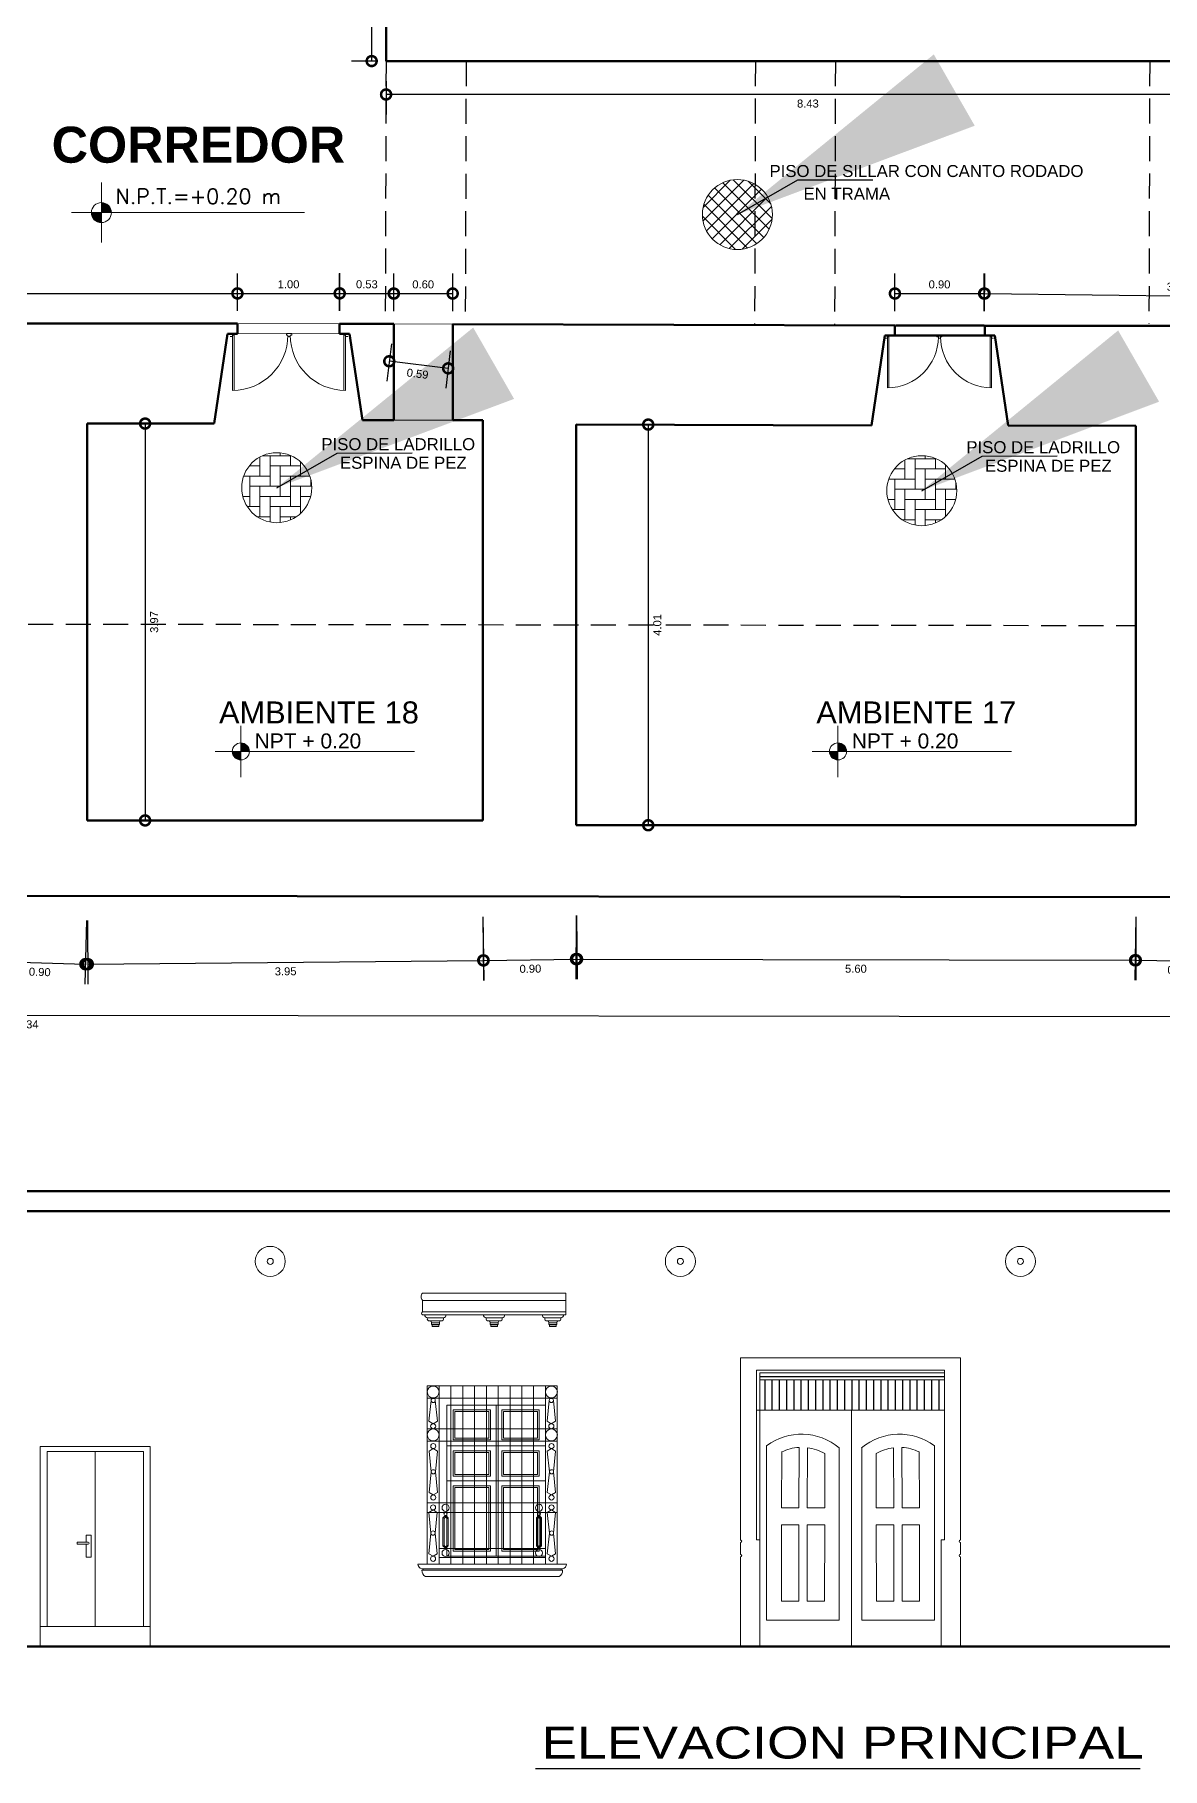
# Model space of a CAD drawing. Header units: millimetres. Extents: x 2048 to 2102.7, y 1127 to 1156.6.
# Drawn here: x 2066.95 to 2078.23, y 1126.97 to 1144.3 of the extents above; entities that cross this region are included whole.
import ezdxf
from ezdxf.enums import TextEntityAlignment as Align

# ---------------------------------------------------------------- set-up
doc = ezdxf.new("R2010")
doc.units = ezdxf.units.MM
doc.linetypes.add('RAYITAS', pattern=[0.375, 0.25, -0.125])
for name, color, linetype, lineweight in [('0.1', 141, 'Continuous', 9), ('2', 4, 'Continuous', 20), ('4', 6, 'Continuous', 9), ('COLUMNA', 6, 'Continuous', 40), ('l) Texto chico', 30, 'Continuous', 20), ('LAYER4', 4, 'Continuous', 20), ('LAYER6', 6, 'Continuous', 25), ('moviliario', 105, 'Continuous', 9), ('Pluma 1', 6, 'Continuous', 9), ('Pluma 8', 7, 'Continuous', 50), ('Pluma N ° 10', 5, 'Continuous', 100), ('Pluma N° 6', 7, 'Continuous', 60), ('PUERTAS', 22, 'Continuous', 13), ('TEXTO', 250, 'Continuous', 9), ('TEXTOS', 7, 'Continuous', 18)]:
    doc.layers.add(name, color=color, linetype=linetype, lineweight=lineweight)
doc.layers.add('Cotas', color=1, linetype='Continuous')
doc.layers.add('Rotulos', color=255, linetype='Continuous')
doc.styles.add('ARIAL', font='arial.ttf', dxfattribs={"width": 1.3})
doc.styles.add('BOLD', font='swissb.ttf')
doc.styles.add('Plantilla 60', font='romans.shx', dxfattribs={"oblique": 10, "height": 0.075})
doc.styles.add('ROTULO', font='arial.ttf')
doc.styles.get("Standard").update_dxf_attribs({"font": 'arial.ttf'})
doc.dimstyles.new('COTAS', dxfattribs={"dimtxt": 0.08, "dimasz": 0.2, "dimexe": 0.2, "dimexo": 0.2, "dimgap": 0.05, "dimtad": 2, "dimzin": 1, "dimdsep": 46, "dimtxsty": 'Standard', "dimblk": 'DOTSMALL', "dimcen": 2.5, "dimclrd": 244, "dimclre": 244, "dimclrt": 2, "dimazin": 0, "dimtfac": 1, "dimtmove": 2, "dimatfit": 3, "dimldrblk": 'OPEN90', "dimfxl": 1, "dimarcsym": 0})
doc.dimstyles.new('ISO-25', dxfattribs={"dimtxt": 2.5, "dimasz": 2.5, "dimexe": 1.25, "dimexo": 0.625, "dimtad": 1, "dimtxsty": 'Standard', "dimcen": 2.5, "dimadec": 0, "dimazin": 0, "dimtfac": 1, "dimtmove": 0, "dimatfit": 3, "dimfxl": 1, "dimarcsym": 0})

# ---------------------------------------------------------------- blocks, each defined once
blk = doc.blocks.new('puer-100')
for p, q in [((0.04, 0.025), (0.04, 0.92)), ((0.065, 0), (0.065, 0.92))]:
    blk.add_line(p, q)
for points in [[(0, 0.025), (0.04, 0.025), (0.04, 0), (0.065, 0), (0.065, -0.025), (0, -0.025)], [(1, 0.025), (0.96, 0.025), (0.96, 0), (0.935, 0), (0.935, -0.025), (1, -0.025)]]:
    blk.add_lwpolyline(points)
blk.add_arc((0.04, 0), 0.92, 0, 90)
blk = doc.blocks.new('NPT')
at = {"linetype": 'Continuous', "ltscale": 0.1}
h = blk.add_hatch(color=256, dxfattribs=at)
h.paths.add_polyline_path([(0, 0), (0, 0.05, 0.414214), (-0.05, 0)])
h.paths.add_polyline_path([(0, 0), (0, -0.05, 0.414214), (0.05, 0)])
for p, q in [((0, -0.05), (0, 0.15)), ((-1.0147, 0), (0.05, 0)), ((0.05, 0), (0.15, 0)), ((0, -0.15), (0, -0.05))]:
    blk.add_line(p, q, dxfattribs=at)
blk.add_circle((0, 0), 0.05, dxfattribs=at)
blk = doc.blocks.new('_DotSmall')
at = {"color": 0, "const_width": 0.5}
blk.add_lwpolyline([(-0.0625, 0, 1), (0.0625, 0, 1)], format="xyb", close=True, dxfattribs=at)
blk = doc.blocks.new('*D11')
at = {"layer": 'Cotas', "color": 244, "lineweight": -2, "transparency": 16777216}
for p, q in [((2066.568, 1135.471), (2066.549, 1134.835)), ((2067.473, 1135.445), (2067.455, 1134.809)), ((2066.555, 1135.035), (2067.461, 1135.009))]:
    blk.add_line(p, q, dxfattribs=at)
at = {"layer": 'Defpoints', "color": 0, "transparency": 16777216}
for p in [(2066.573, 1135.671), (2067.479, 1135.645), (2067.461, 1135.009)]:
    blk.add_point(p, dxfattribs=at)
at = {"layer": 'Cotas', "color": 244, "lineweight": -2, "transparency": 16777216, "xscale": 0.2, "yscale": 0.2, "zscale": 0.2}
for p, rotation in [((2066.555, 1135.035), 178.3621384318316), ((2067.461, 1135.009), 358.3621384318315)]:
    blk.add_blockref('_DotSmall', p, dxfattribs=dict(at, rotation=rotation))
at = {"layer": 'Cotas', "color": 5, "transparency": 16777216, "insert": (2067.005, 1134.931), "char_height": 0.08, "attachment_point": 5, "rotation": 358.3621}
blk.add_mtext('0.90', dxfattribs=at)
blk = doc.blocks.new('_Open90')
at = {"color": 0, "linetype": 'ByBlock', "lineweight": -2}
for p, q in [((0, 0), (-1, 0)), ((-0.5, 0.5), (0, 0)), ((0, 0), (-0.5, -0.5))]:
    blk.add_line(p, q, dxfattribs=at)
blk = doc.blocks.new('*D12')
at = {"layer": 'Cotas', "color": 244, "lineweight": -2, "transparency": 16777216}
for p, q in [((2071.435, 1135.483), (2071.441, 1134.847)), ((2067.481, 1135.445), (2067.487, 1134.809)), ((2067.485, 1135.009), (2071.439, 1135.047))]:
    blk.add_line(p, q, dxfattribs=at)
at = {"layer": 'Defpoints', "color": 0, "transparency": 16777216}
for p in [(2071.433, 1135.683), (2067.479, 1135.645), (2071.439, 1135.047)]:
    blk.add_point(p, dxfattribs=at)
at = {"layer": 'Cotas', "color": 244, "lineweight": -2, "transparency": 16777216, "xscale": 0.2, "yscale": 0.2, "zscale": 0.2}
for p, rotation in [((2067.485, 1135.009), 180.5532011482862), ((2071.439, 1135.047), 0.5532011482861888)]:
    blk.add_blockref('_DotSmall', p, dxfattribs=dict(at, rotation=rotation))
at = {"layer": 'Cotas', "color": 5, "transparency": 16777216, "insert": (2069.463, 1134.937), "char_height": 0.08, "attachment_point": 5, "rotation": 0.5532}
blk.add_mtext('3.95', dxfattribs=at)
blk = doc.blocks.new('*D13')
at = {"layer": 'Cotas', "color": 244, "lineweight": -2, "transparency": 16777216}
for p, q in [((2071.436, 1135.483), (2071.445, 1134.847)), ((2072.37, 1135.496), (2072.379, 1134.86)), ((2071.442, 1135.047), (2072.376, 1135.06))]:
    blk.add_line(p, q, dxfattribs=at)
at = {"layer": 'Defpoints', "color": 0, "transparency": 16777216}
for p in [(2071.433, 1135.683), (2072.367, 1135.696), (2072.376, 1135.06)]:
    blk.add_point(p, dxfattribs=at)
at = {"layer": 'Cotas', "color": 244, "lineweight": -2, "transparency": 16777216, "xscale": 0.2, "yscale": 0.2, "zscale": 0.2}
for p, rotation in [((2071.442, 1135.047), 180.7933554267334), ((2072.376, 1135.06), 0.7933554267333659)]:
    blk.add_blockref('_DotSmall', p, dxfattribs=dict(at, rotation=rotation))
at = {"layer": 'Cotas', "color": 5, "transparency": 16777216, "insert": (2071.91, 1134.963), "char_height": 0.08, "attachment_point": 5, "rotation": 0.7934}
blk.add_mtext('0.90', dxfattribs=at)
blk = doc.blocks.new('*D14')
at = {"layer": 'Cotas', "color": 244, "lineweight": -2, "transparency": 16777216}
for p, q in [((2072.367, 1135.496), (2072.365, 1134.86)), ((2077.963, 1135.484), (2077.962, 1134.848)), ((2072.366, 1135.06), (2077.962, 1135.048))]:
    blk.add_line(p, q, dxfattribs=at)
at = {"layer": 'Defpoints', "color": 0, "transparency": 16777216}
for p in [(2072.367, 1135.696), (2077.964, 1135.684), (2077.962, 1135.048)]:
    blk.add_point(p, dxfattribs=at)
at = {"layer": 'Cotas', "color": 244, "lineweight": -2, "transparency": 16777216, "xscale": 0.2, "yscale": 0.2, "zscale": 0.2}
for p, rotation in [((2072.366, 1135.06), 179.8696963874118), ((2077.962, 1135.048), 359.8696963874119)]:
    blk.add_blockref('_DotSmall', p, dxfattribs=dict(at, rotation=rotation))
at = {"layer": 'Cotas', "color": 5, "transparency": 16777216, "insert": (2075.164, 1134.963), "char_height": 0.08, "attachment_point": 5, "rotation": 359.8697}
blk.add_mtext('5.60', dxfattribs=at)
blk = doc.blocks.new('*D15')
at = {"layer": 'Cotas', "color": 244, "lineweight": -2, "transparency": 16777216}
for p, q in [((2077.961, 1135.484), (2077.952, 1134.848)), ((2078.827, 1135.471), (2078.818, 1134.835)), ((2077.955, 1135.048), (2078.821, 1135.035))]:
    blk.add_line(p, q, dxfattribs=at)
at = {"layer": 'Defpoints', "color": 0, "transparency": 16777216}
for p in [(2077.964, 1135.684), (2078.83, 1135.671), (2078.821, 1135.035)]:
    blk.add_point(p, dxfattribs=at)
at = {"layer": 'Cotas', "color": 244, "lineweight": -2, "transparency": 16777216, "xscale": 0.2, "yscale": 0.2, "zscale": 0.2}
for p, rotation in [((2077.955, 1135.048), 179.1837113882871), ((2078.821, 1135.035), 359.1837113882871)]:
    blk.add_blockref('_DotSmall', p, dxfattribs=dict(at, rotation=rotation))
at = {"layer": 'Cotas', "color": 5, "transparency": 16777216, "insert": (2078.387, 1134.951), "char_height": 0.08, "attachment_point": 5, "rotation": 359.1837}
blk.add_mtext('0.90', dxfattribs=at)
blk = doc.blocks.new('*D54')
at = {"layer": 'Cotas', "color": 244, "lineweight": -2, "transparency": 16777216}
for p, q in [((2064.478, 1141.54), (2064.478, 1141.915)), ((2068.981, 1141.54), (2068.981, 1141.915)), ((2064.478, 1141.715), (2068.981, 1141.715))]:
    blk.add_line(p, q, dxfattribs=at)
at = {"layer": 'Defpoints', "color": 0, "transparency": 16777216}
for p in [(2068.981, 1141.715), (2064.478, 1141.34), (2068.981, 1141.34)]:
    blk.add_point(p, dxfattribs=at)
at = {"layer": 'Cotas', "color": 244, "lineweight": -2, "transparency": 16777216, "xscale": 0.2, "yscale": 0.2, "zscale": 0.2, "rotation": 180}
blk.add_blockref('_DotSmall', (2064.478, 1141.715), dxfattribs=at)
at = {"layer": 'Cotas', "color": 244, "lineweight": -2, "transparency": 16777216, "xscale": 0.2, "yscale": 0.2, "zscale": 0.2}
blk.add_blockref('_DotSmall', (2068.981, 1141.715), dxfattribs=at)
at = {"layer": 'Cotas', "color": 5, "transparency": 16777216, "insert": (2066.729, 1141.806), "char_height": 0.08, "attachment_point": 5}
blk.add_mtext('4.50', dxfattribs=at)
blk = doc.blocks.new('*D55')
at = {"layer": 'Cotas', "color": 244, "lineweight": -2, "transparency": 16777216}
for p, q in [((2068.981, 1141.54), (2068.981, 1141.915)), ((2070.003, 1141.54), (2070.003, 1141.915)), ((2068.981, 1141.715), (2070.003, 1141.715))]:
    blk.add_line(p, q, dxfattribs=at)
at = {"layer": 'Defpoints', "color": 0, "transparency": 16777216}
for p in [(2070.003, 1141.715), (2068.981, 1141.34), (2070.003, 1141.34)]:
    blk.add_point(p, dxfattribs=at)
at = {"layer": 'Cotas', "color": 244, "lineweight": -2, "transparency": 16777216, "xscale": 0.2, "yscale": 0.2, "zscale": 0.2, "rotation": 180}
blk.add_blockref('_DotSmall', (2068.981, 1141.715), dxfattribs=at)
at = {"layer": 'Cotas', "color": 244, "lineweight": -2, "transparency": 16777216, "xscale": 0.2, "yscale": 0.2, "zscale": 0.2}
blk.add_blockref('_DotSmall', (2070.003, 1141.715), dxfattribs=at)
at = {"layer": 'Cotas', "color": 5, "transparency": 16777216, "insert": (2069.492, 1141.806), "char_height": 0.08, "attachment_point": 5}
blk.add_mtext('1.00', dxfattribs=at)
blk = doc.blocks.new('*D56')
at = {"layer": 'Cotas', "color": 244, "lineweight": -2, "transparency": 16777216}
for p, q in [((2070.004, 1141.54), (2070.005, 1141.916)), ((2070.544, 1141.539), (2070.545, 1141.914)), ((2070.004, 1141.716), (2070.545, 1141.714))]:
    blk.add_line(p, q, dxfattribs=at)
at = {"layer": 'Defpoints', "color": 0, "transparency": 16777216}
for p in [(2070.545, 1141.714), (2070.003, 1141.34), (2070.543, 1141.339)]:
    blk.add_point(p, dxfattribs=at)
at = {"layer": 'Cotas', "color": 244, "lineweight": -2, "transparency": 16777216, "xscale": 0.2, "yscale": 0.2, "zscale": 0.2}
for p, rotation in [((2070.004, 1141.716), 179.8253898082457), ((2070.545, 1141.714), 359.8253898082457)]:
    blk.add_blockref('_DotSmall', p, dxfattribs=dict(at, rotation=rotation))
at = {"layer": 'Cotas', "color": 5, "transparency": 16777216, "insert": (2070.275, 1141.806), "char_height": 0.08, "attachment_point": 5, "rotation": 359.8254}
blk.add_mtext('0.53', dxfattribs=at)
blk = doc.blocks.new('*D57')
at = {"layer": 'Cotas', "color": 244, "lineweight": -2, "transparency": 16777216}
for p, q in [((2070.543, 1141.539), (2070.543, 1141.914)), ((2071.133, 1141.539), (2071.133, 1141.914)), ((2070.543, 1141.714), (2071.133, 1141.714))]:
    blk.add_line(p, q, dxfattribs=at)
at = {"layer": 'Defpoints', "color": 0, "transparency": 16777216}
for p in [(2071.133, 1141.714), (2070.543, 1141.339), (2071.133, 1141.339)]:
    blk.add_point(p, dxfattribs=at)
at = {"layer": 'Cotas', "color": 244, "lineweight": -2, "transparency": 16777216, "xscale": 0.2, "yscale": 0.2, "zscale": 0.2, "rotation": 180}
blk.add_blockref('_DotSmall', (2070.543, 1141.714), dxfattribs=at)
at = {"layer": 'Cotas', "color": 244, "lineweight": -2, "transparency": 16777216, "xscale": 0.2, "yscale": 0.2, "zscale": 0.2}
blk.add_blockref('_DotSmall', (2071.133, 1141.714), dxfattribs=at)
at = {"layer": 'Cotas', "color": 5, "transparency": 16777216, "insert": (2070.838, 1141.805), "char_height": 0.08, "attachment_point": 5}
blk.add_mtext('0.60', dxfattribs=at)
blk = doc.blocks.new('*D103')
at = {"layer": 'Cotas', "color": 244, "lineweight": -2, "transparency": 16777216}
for p, q in [((2070.52, 1141.211), (2070.475, 1140.839)), ((2071.088, 1140.966), (2070.499, 1141.037)), ((2071.109, 1141.14), (2071.064, 1140.768))]:
    blk.add_line(p, q, dxfattribs=at)
at = {"layer": 'Defpoints', "color": 0, "transparency": 16777216}
for p in [(2070.543, 1141.41), (2071.133, 1141.339), (2070.499, 1141.037)]:
    blk.add_point(p, dxfattribs=at)
at = {"layer": 'Cotas', "color": 244, "lineweight": -2, "transparency": 16777216, "xscale": 0.2, "yscale": 0.2, "zscale": 0.2}
for p, rotation in [((2070.499, 1141.037), 173.136956287759), ((2071.088, 1140.966), 353.1369562877589)]:
    blk.add_blockref('_DotSmall', p, dxfattribs=dict(at, rotation=rotation))
at = {"layer": 'Cotas', "color": 5, "transparency": 16777216, "insert": (2070.782, 1140.912), "char_height": 0.08, "attachment_point": 5, "rotation": 353.137}
blk.add_mtext('0.59', dxfattribs=at)
blk = doc.blocks.new('*D58')
at = {"layer": 'Cotas', "color": 244, "lineweight": -2, "transparency": 16777216}
for p, q in [((2075.554, 1141.539), (2075.554, 1141.914)), ((2076.446, 1141.539), (2076.446, 1141.914)), ((2075.554, 1141.714), (2076.446, 1141.714))]:
    blk.add_line(p, q, dxfattribs=at)
at = {"layer": 'Defpoints', "color": 0, "transparency": 16777216}
for p in [(2076.446, 1141.714), (2075.554, 1141.339), (2076.446, 1141.339)]:
    blk.add_point(p, dxfattribs=at)
at = {"layer": 'Cotas', "color": 244, "lineweight": -2, "transparency": 16777216, "xscale": 0.2, "yscale": 0.2, "zscale": 0.2, "rotation": 180}
blk.add_blockref('_DotSmall', (2075.554, 1141.714), dxfattribs=at)
at = {"layer": 'Cotas', "color": 244, "lineweight": -2, "transparency": 16777216, "xscale": 0.2, "yscale": 0.2, "zscale": 0.2}
blk.add_blockref('_DotSmall', (2076.446, 1141.714), dxfattribs=at)
at = {"layer": 'Cotas', "color": 5, "transparency": 16777216, "insert": (2076, 1141.805), "char_height": 0.08, "attachment_point": 5}
blk.add_mtext('0.90', dxfattribs=at)
blk = doc.blocks.new('*D104')
at = {"layer": 'Cotas', "color": 244, "lineweight": -2, "transparency": 16777216}
for p, q in [((2076.448, 1141.539), (2076.453, 1141.914)), ((2080.305, 1141.492), (2080.309, 1141.867)), ((2076.45, 1141.714), (2080.307, 1141.667))]:
    blk.add_line(p, q, dxfattribs=at)
at = {"layer": 'Defpoints', "color": 0, "transparency": 16777216}
for p in [(2080.307, 1141.667), (2076.446, 1141.339), (2080.302, 1141.292)]:
    blk.add_point(p, dxfattribs=at)
at = {"layer": 'Cotas', "color": 244, "lineweight": -2, "transparency": 16777216, "xscale": 0.2, "yscale": 0.2, "zscale": 0.2}
for p, rotation in [((2076.45, 1141.714), 179.3091751351608), ((2080.307, 1141.667), 359.3091751351608)]:
    blk.add_blockref('_DotSmall', p, dxfattribs=dict(at, rotation=rotation))
at = {"layer": 'Cotas', "color": 5, "transparency": 16777216, "insert": (2078.38, 1141.781), "char_height": 0.08, "attachment_point": 5, "rotation": 359.3092}
blk.add_mtext('3.95', dxfattribs=at)
blk = doc.blocks.new('*D77')
at = {"layer": 'Cotas', "color": 244, "lineweight": -2, "transparency": 16777216}
for p, q in [((2070.467, 1143.838), (2070.467, 1143.504)), ((2078.901, 1143.838), (2078.901, 1143.504)), ((2078.901, 1143.704), (2070.467, 1143.704))]:
    blk.add_line(p, q, dxfattribs=at)
at = {"layer": 'Defpoints', "color": 0, "transparency": 16777216}
for p in [(2070.467, 1144.038), (2078.901, 1144.038), (2070.467, 1143.704)]:
    blk.add_point(p, dxfattribs=at)
at = {"layer": 'Cotas', "color": 244, "lineweight": -2, "transparency": 16777216, "xscale": 0.2, "yscale": 0.2, "zscale": 0.2, "rotation": 180}
blk.add_blockref('_DotSmall', (2070.467, 1143.704), dxfattribs=at)
at = {"layer": 'Cotas', "color": 244, "lineweight": -2, "transparency": 16777216, "xscale": 0.2, "yscale": 0.2, "zscale": 0.2}
blk.add_blockref('_DotSmall', (2078.901, 1143.704), dxfattribs=at)
at = {"layer": 'Cotas', "color": 5, "transparency": 16777216, "insert": (2074.684, 1143.613), "char_height": 0.08, "attachment_point": 5}
blk.add_mtext('8.43', dxfattribs=at)
blk = doc.blocks.new('*D80')
at = {"layer": 'Cotas', "color": 244, "lineweight": -2, "transparency": 16777216}
for p, q in [((2070.364, 1145.346), (2070.123, 1145.346)), ((2070.323, 1145.346), (2070.323, 1144.038)), ((2070.364, 1144.038), (2070.123, 1144.038))]:
    blk.add_line(p, q, dxfattribs=at)
at = {"layer": 'Defpoints', "color": 0, "transparency": 16777216}
for p in [(2070.564, 1145.346), (2070.323, 1144.038), (2070.564, 1144.038)]:
    blk.add_point(p, dxfattribs=at)
at = {"layer": 'Cotas', "color": 244, "lineweight": -2, "transparency": 16777216, "xscale": 0.2, "yscale": 0.2, "zscale": 0.2}
for p, rotation in [((2070.323, 1145.346), 90), ((2070.323, 1144.038), 270)]:
    blk.add_blockref('_DotSmall', p, dxfattribs=dict(at, rotation=rotation))
at = {"layer": 'Cotas', "color": 5, "transparency": 16777216, "insert": (2070.232, 1144.692), "char_height": 0.08, "attachment_point": 5, "rotation": 90}
blk.add_mtext('1.31', dxfattribs=at)
blk = doc.blocks.new('*D90')
at = {"layer": 'Cotas', "color": 244, "lineweight": -2, "transparency": 16777216}
for p, q in [((2049.686, 1134.674), (2049.685, 1134.316)), ((2084.021, 1134.637), (2084.021, 1134.28)), ((2049.685, 1134.516), (2084.021, 1134.48))]:
    blk.add_line(p, q, dxfattribs=at)
at = {"layer": 'Defpoints', "color": 0, "transparency": 16777216}
for p in [(2049.686, 1134.874), (2084.021, 1134.837), (2084.021, 1134.48)]:
    blk.add_point(p, dxfattribs=at)
at = {"layer": 'Cotas', "color": 244, "lineweight": -2, "transparency": 16777216, "xscale": 0.2, "yscale": 0.2, "zscale": 0.2}
for p, rotation in [((2049.685, 1134.516), 179.9398960686659), ((2084.021, 1134.48), 359.9398960686659)]:
    blk.add_blockref('_DotSmall', p, dxfattribs=dict(at, rotation=rotation))
at = {"layer": 'Cotas', "color": 5, "transparency": 16777216, "insert": (2066.853, 1134.407), "char_height": 0.08, "attachment_point": 5, "rotation": 359.9399}
blk.add_mtext('34.34', dxfattribs=at)
blk = doc.blocks.new('*D95')
at = {"layer": 'Cotas', "color": 244, "lineweight": -2, "transparency": 16777216}
for p, q in [((2067.679, 1140.414), (2068.258, 1140.414)), ((2068.058, 1140.414), (2068.058, 1136.446)), ((2067.679, 1136.446), (2068.258, 1136.446))]:
    blk.add_line(p, q, dxfattribs=at)
at = {"layer": 'Defpoints', "color": 0, "transparency": 16777216}
for p in [(2067.479, 1140.414), (2067.479, 1136.446), (2068.058, 1136.446)]:
    blk.add_point(p, dxfattribs=at)
at = {"layer": 'Cotas', "color": 244, "lineweight": -2, "transparency": 16777216, "xscale": 0.2, "yscale": 0.2, "zscale": 0.2}
for p, rotation in [((2068.058, 1140.414), 90), ((2068.058, 1136.446), 270)]:
    blk.add_blockref('_DotSmall', p, dxfattribs=dict(at, rotation=rotation))
at = {"layer": 'Cotas', "color": 5, "transparency": 16777216, "insert": (2068.149, 1138.43), "char_height": 0.08, "attachment_point": 5, "rotation": 90}
blk.add_mtext('3.97', dxfattribs=at)
blk = doc.blocks.new('*D122')
at = {"layer": 'Cotas', "color": 244, "lineweight": -2, "transparency": 16777216}
for p, q in [((2072.567, 1140.404), (2073.288, 1140.404)), ((2073.088, 1140.404), (2073.088, 1136.398)), ((2072.567, 1136.398), (2073.288, 1136.398))]:
    blk.add_line(p, q, dxfattribs=at)
at = {"layer": 'Defpoints', "color": 0, "transparency": 16777216}
for p in [(2072.367, 1140.404), (2072.367, 1136.398), (2073.088, 1136.398)]:
    blk.add_point(p, dxfattribs=at)
at = {"layer": 'Cotas', "color": 244, "lineweight": -2, "transparency": 16777216, "xscale": 0.2, "yscale": 0.2, "zscale": 0.2}
for p, rotation in [((2073.088, 1140.404), 90), ((2073.088, 1136.398), 270)]:
    blk.add_blockref('_DotSmall', p, dxfattribs=dict(at, rotation=rotation))
at = {"layer": 'Cotas', "color": 5, "transparency": 16777216, "insert": (2073.179, 1138.401), "char_height": 0.08, "attachment_point": 5, "rotation": 90}
blk.add_mtext('4.01', dxfattribs=at)
blk = doc.blocks.new('MANETA1D', base_point=(2.65, 2.69))
for points in [[(2.65, 2.55), (2.65, 2.77), (2.7, 2.77), (2.7, 2.7)], [(2.7, 2.68), (2.7, 2.55), (2.65, 2.55)]]:
    blk.add_lwpolyline(points)
blk.add_lwpolyline([(2.68, 2.7), (2.79, 2.7), (2.79, 2.68), (2.68, 2.68, -1), (2.68, 2.7)], format="xyb")

msp = doc.modelspace()

# ---------------------------------------------------------------- hatches: boundary and pattern name
at = {"layer": 'Pluma 1'}
h = msp.add_hatch(dxfattribs=at)
h.set_pattern_fill('NET', color=256, scale=0.03, angle=45, style=0)
h.set_pattern_definition([(45, (1304.69885, 1024.39187), (-0.067351921, 0.067351921), []), (135, (1304.69885, 1024.39187), (-0.067351921, -0.067351921), [])])
h.paths.add_polyline_path([(2074.329, 1142.504, 1), (2073.629, 1142.504, 1)])
h = msp.add_hatch(dxfattribs=at)
h.set_pattern_fill('AR-HBONE', color=256, scale=0.001, angle=45, style=0)
h.set_pattern_definition([(90, (1300.09429, 1020.20345), (-0.1016, 0.1016), [0.3048, -0.1016]), (180, (1300.09429, 1020.30505), (-0.1016, 0.1016), [0.3048, -0.1016])])
h.paths.add_polyline_path([(2069.724, 1139.773, 1), (2069.024, 1139.773, 1)])
h = msp.add_hatch(dxfattribs=at)
h.set_pattern_fill('AR-HBONE', color=256, scale=0.001, angle=45, style=0)
h.set_pattern_definition([(90, (1306.54247, 1020.17349), (-0.1016, 0.1016), [0.3048, -0.1016]), (180, (1306.54247, 1020.27509), (-0.1016, 0.1016), [0.3048, -0.1016])])
h.paths.add_polyline_path([(2076.173, 1139.743, 1), (2075.473, 1139.743, 1)])

# ---------------------------------------------------------------- linework, layer by layer
at = {"layer": '2'}
for p, q in [((2072.263, 1131.719), (2070.832, 1131.719)), ((2072.263, 1131.504), (2072.263, 1131.719)), ((2070.832, 1131.648), (2070.832, 1131.534)), ((2070.832, 1131.504), (2072.263, 1131.504)), ((2070.92, 1131.423), (2070.92, 1131.406)), ((2071.001, 1131.406), (2070.92, 1131.406)), ((2071.001, 1131.423), (2071.001, 1131.406)), ((2071.507, 1131.423), (2071.507, 1131.406)), ((2071.588, 1131.406), (2071.507, 1131.406)), ((2071.588, 1131.423), (2071.588, 1131.406)), ((2072.094, 1131.423), (2072.094, 1131.406)), ((2072.094, 1131.406), (2072.175, 1131.406)), ((2072.175, 1131.423), (2072.175, 1131.406)), ((2074.009, 1129.252), (2074.009, 1131.073)), ((2076.209, 1131.073), (2076.209, 1129.252)), ((2074.17, 1129.252), (2074.17, 1130.95)), ((2076.049, 1130.95), (2076.049, 1129.252)), ((2070.879, 1129.012), (2070.879, 1130.794)), ((2070.879, 1130.794), (2072.179, 1130.794)), ((2070.879, 1130.67), (2072.179, 1130.67)), ((2070.997, 1129.012), (2070.997, 1130.794)), ((2071.115, 1129.012), (2071.115, 1130.794)), ((2071.233, 1129.012), (2071.233, 1130.794)), ((2071.351, 1129.012), (2071.351, 1130.794)), ((2071.47, 1129.012), (2071.47, 1130.794)), ((2071.588, 1129.012), (2071.588, 1130.794)), ((2071.706, 1129.012), (2071.706, 1130.794)), ((2071.824, 1129.012), (2071.824, 1130.794)), ((2071.942, 1129.012), (2071.942, 1130.794)), ((2072.061, 1129.012), (2072.061, 1130.794)), ((2072.179, 1130.794), (2072.179, 1129.012)), ((2070.879, 1130.364), (2072.179, 1130.364)), ((2070.879, 1130.24), (2072.179, 1130.24)), ((2074.27, 1130.195), (2074.27, 1128.451)), ((2074.998, 1128.451), (2074.998, 1130.175)), ((2075.222, 1128.451), (2075.222, 1130.175)), ((2075.949, 1130.195), (2075.949, 1128.451)), ((2070.879, 1129.625), (2072.179, 1129.625)), ((2070.879, 1129.528), (2072.179, 1129.528)), ((2074.204, 1129.252), (2074.17, 1129.252)), ((2074.204, 1128.188), (2074.204, 1129.252)), ((2076.015, 1129.252), (2076.015, 1128.188)), ((2076.049, 1129.252), (2076.015, 1129.252)), ((2070.997, 1129.168), (2072.061, 1129.168)), ((2070.997, 1129.076), (2072.061, 1129.076)), ((2074.009, 1129.109), (2074.009, 1129.226)), ((2074.009, 1128.188), (2074.009, 1129.083)), ((2076.209, 1129.226), (2076.209, 1129.109)), ((2076.209, 1129.083), (2076.209, 1128.188)), ((2070.879, 1129.012), (2070.785, 1129.012)), ((2070.838, 1128.964), (2070.824, 1128.964)), ((2070.838, 1128.949), (2070.826, 1128.949)), ((2070.838, 1128.964), (2070.838, 1128.949)), ((2072.179, 1129.012), (2070.879, 1129.012)), ((2072.179, 1129.012), (2072.272, 1129.012)), ((2072.219, 1128.964), (2072.219, 1128.949)), ((2072.219, 1128.964), (2072.233, 1128.964)), ((2072.219, 1128.949), (2072.231, 1128.949)), ((2071.568, 1128.888), (2070.861, 1128.888)), ((2071.489, 1128.888), (2072.196, 1128.888)), ((2074.27, 1128.451), (2074.998, 1128.451)), ((2075.949, 1128.451), (2075.222, 1128.451)), ((2074.009, 1128.188), (2076.209, 1128.188))]:
    msp.add_line(p, q, dxfattribs=at)
for points in [[(2070.928, 1131.403), (2070.993, 1131.403), (2070.993, 1131.388), (2070.928, 1131.388)], [(2071.515, 1131.403), (2071.58, 1131.403), (2071.58, 1131.388), (2071.515, 1131.388)], [(2072.167, 1131.403), (2072.102, 1131.403), (2072.102, 1131.388), (2072.167, 1131.388)]]:
    msp.add_lwpolyline(points, close=True, dxfattribs=at)
for points in [[(2074.009, 1131.073), (2076.209, 1131.073)], [(2074.17, 1130.95), (2076.049, 1130.95)], [(2074.17, 1130.55), (2074.17, 1130.55), (2076.049, 1130.55)]]:
    msp.add_lwpolyline(points, dxfattribs=at)
for centre, radius, start, end in [((2070.865, 1131.684), 0.0487, 133.294, 226.706), ((2070.839, 1131.519), 0.0163, 114.8625, 245.1375), ((2070.882, 1131.5), 0.0273, 170.8855, 266.7942), ((2071.039, 1131.5), 0.0273, 273.2058, 9.1145), ((2071.469, 1131.5), 0.0273, 170.8855, 266.7942), ((2071.626, 1131.5), 0.0273, 273.2058, 9.1145), ((2072.056, 1131.5), 0.0273, 170.8855, 266.7942), ((2072.213, 1131.5), 0.0273, 273.2058, 9.1145), ((2070.902, 1131.466), 0.0233, 164.126, 273.5536), ((2070.905, 1131.428), 0.0154, 343.338, 94.3416), ((2071.015, 1131.428), 0.0154, 85.6584, 196.662), ((2071.018, 1131.466), 0.0233, 266.4464, 15.874), ((2071.489, 1131.466), 0.0233, 164.126, 273.5536), ((2071.492, 1131.428), 0.0154, 343.338, 94.3416), ((2071.602, 1131.428), 0.0154, 85.6584, 196.662), ((2071.605, 1131.466), 0.0233, 266.4464, 15.874), ((2072.076, 1131.466), 0.0233, 164.126, 273.5536), ((2072.079, 1131.428), 0.0154, 343.338, 94.3416), ((2072.189, 1131.428), 0.0154, 85.6584, 196.662), ((2072.192, 1131.466), 0.0233, 266.4464, 15.874), ((2074.621, 1129.72), 0.59, 50.3376, 126.4564), ((2075.598, 1129.72), 0.59, 53.5436, 129.6624), ((2074.009, 1129.239), 0.013, 270, 90), ((2076.209, 1129.239), 0.013, 90, 270), ((2074.009, 1129.096), 0.013, 270, 90), ((2076.209, 1129.096), 0.013, 90, 270), ((2070.836, 1129.013), 0.0506, 181.2961, 256.7273), ((2070.886, 1128.943), 0.0606, 174.5471, 245.121), ((2072.171, 1128.943), 0.0606, 294.879, 5.4529), ((2072.221, 1129.013), 0.0506, 283.2727, 358.7039)]:
    msp.add_arc(centre, radius, start, end, dxfattribs=at)
at = {"layer": '4'}
for p, q in [((2072.263, 1131.648), (2070.832, 1131.648)), ((2072.267, 1131.534), (2070.832, 1131.534)), ((2071.04, 1131.473), (2070.88, 1131.473)), ((2071.019, 1131.443), (2070.904, 1131.443)), ((2071.001, 1131.423), (2070.92, 1131.423)), ((2071.627, 1131.473), (2071.467, 1131.473)), ((2071.606, 1131.443), (2071.491, 1131.443)), ((2071.588, 1131.423), (2071.507, 1131.423)), ((2072.054, 1131.473), (2072.214, 1131.473)), ((2072.075, 1131.443), (2072.191, 1131.443)), ((2072.094, 1131.423), (2072.175, 1131.423)), ((2074.204, 1130.922), (2076.049, 1130.922)), ((2074.204, 1129.041), (2074.204, 1130.922)), ((2074.204, 1130.888), (2076.049, 1130.888)), ((2074.204, 1130.854), (2076.049, 1130.854)), ((2070.917, 1130.646), (2070.896, 1130.441)), ((2070.959, 1130.646), (2070.98, 1130.441)), ((2072.098, 1130.646), (2072.078, 1130.441)), ((2072.14, 1130.646), (2072.161, 1130.441)), ((2071.568, 1130.6), (2071.568, 1129.089)), ((2075.119, 1130.55), (2075.119, 1128.188)), ((2070.896, 1130.441), (2070.938, 1130.415)), ((2070.98, 1130.441), (2070.938, 1130.415)), ((2072.078, 1130.441), (2072.119, 1130.415)), ((2072.161, 1130.441), (2072.119, 1130.415)), ((2068.109, 1130.188), (2067.009, 1130.188)), ((2068.041, 1130.138), (2067.078, 1130.138)), ((2068.041, 1128.388), (2068.041, 1130.138)), ((2070.897, 1130.14), (2070.939, 1130.166)), ((2070.897, 1130.14), (2070.918, 1129.933)), ((2070.981, 1130.14), (2070.939, 1130.166)), ((2070.981, 1130.14), (2070.96, 1129.933)), ((2071.076, 1130.194), (2072.061, 1130.194)), ((2072.079, 1130.14), (2072.121, 1130.166)), ((2072.079, 1130.14), (2072.1, 1129.933)), ((2072.162, 1130.14), (2072.121, 1130.166)), ((2072.162, 1130.14), (2072.142, 1129.933)), ((2074.422, 1130.133), (2074.421, 1129.574)), ((2074.596, 1130.178), (2074.595, 1129.574)), ((2074.679, 1130.175), (2074.678, 1129.574)), ((2074.853, 1130.116), (2074.852, 1129.573)), ((2075.367, 1130.116), (2075.368, 1129.573)), ((2075.541, 1130.175), (2075.542, 1129.574)), ((2075.624, 1130.178), (2075.625, 1129.574)), ((2075.798, 1130.133), (2075.799, 1129.574)), ((2070.918, 1129.933), (2070.897, 1129.728)), ((2070.96, 1129.933), (2070.981, 1129.728)), ((2072.1, 1129.933), (2072.079, 1129.728)), ((2072.142, 1129.933), (2072.162, 1129.728)), ((2071.076, 1129.845), (2072.061, 1129.845)), ((2070.897, 1129.728), (2070.939, 1129.702)), ((2070.981, 1129.728), (2070.939, 1129.702)), ((2072.079, 1129.728), (2072.121, 1129.702)), ((2072.162, 1129.728), (2072.121, 1129.702)), ((2070.895, 1129.527), (2070.937, 1129.553)), ((2070.895, 1129.527), (2070.915, 1129.32)), ((2070.978, 1129.527), (2070.937, 1129.553)), ((2070.978, 1129.527), (2070.958, 1129.32)), ((2071.035, 1129.473), (2071.061, 1129.497)), ((2071.035, 1129.473), (2071.035, 1129.193)), ((2071.043, 1129.464), (2071.069, 1129.488)), ((2071.047, 1129.473), (2071.047, 1129.193)), ((2071.053, 1129.488), (2071.08, 1129.464)), ((2071.061, 1129.497), (2071.087, 1129.473)), ((2071.087, 1129.473), (2071.087, 1129.193)), ((2071.996, 1129.497), (2071.97, 1129.473)), ((2071.97, 1129.473), (2071.97, 1129.193)), ((2072.004, 1129.488), (2071.978, 1129.464)), ((2072.014, 1129.464), (2071.988, 1129.488)), ((2072.022, 1129.473), (2071.996, 1129.497)), ((2072.01, 1129.473), (2072.01, 1129.193)), ((2072.022, 1129.473), (2072.022, 1129.193)), ((2072.079, 1129.527), (2072.121, 1129.553)), ((2072.079, 1129.527), (2072.1, 1129.32)), ((2072.162, 1129.527), (2072.121, 1129.553)), ((2072.162, 1129.527), (2072.142, 1129.32)), ((2074.421, 1129.574), (2074.595, 1129.574)), ((2074.678, 1129.574), (2074.852, 1129.573)), ((2075.542, 1129.574), (2075.368, 1129.573)), ((2075.799, 1129.574), (2075.625, 1129.574)), ((2070.915, 1129.32), (2070.895, 1129.115)), ((2070.958, 1129.32), (2070.978, 1129.115)), ((2072.1, 1129.32), (2072.079, 1129.115)), ((2072.142, 1129.32), (2072.162, 1129.115)), ((2074.421, 1129.404), (2074.419, 1128.641)), ((2074.421, 1129.404), (2074.594, 1129.404)), ((2074.594, 1129.404), (2074.593, 1128.641)), ((2074.678, 1129.404), (2074.676, 1128.64)), ((2074.678, 1129.404), (2074.852, 1129.404)), ((2074.852, 1129.404), (2074.85, 1128.64)), ((2075.368, 1129.404), (2075.37, 1128.64)), ((2075.542, 1129.404), (2075.368, 1129.404)), ((2075.542, 1129.404), (2075.543, 1128.64)), ((2075.625, 1129.404), (2075.627, 1128.641)), ((2075.799, 1129.404), (2075.625, 1129.404)), ((2075.799, 1129.404), (2075.801, 1128.641)), ((2070.895, 1129.115), (2070.937, 1129.089)), ((2070.978, 1129.115), (2070.937, 1129.089)), ((2071.035, 1129.193), (2071.061, 1129.169)), ((2071.043, 1129.201), (2071.069, 1129.178)), ((2071.053, 1129.178), (2071.08, 1129.201)), ((2071.061, 1129.169), (2071.087, 1129.193)), ((2071.996, 1129.169), (2071.97, 1129.193)), ((2072.004, 1129.178), (2071.978, 1129.201)), ((2072.014, 1129.201), (2071.988, 1129.178)), ((2072.022, 1129.193), (2071.996, 1129.169)), ((2072.079, 1129.115), (2072.121, 1129.089)), ((2072.162, 1129.115), (2072.121, 1129.089)), ((2070.838, 1128.964), (2071.568, 1128.964)), ((2070.838, 1128.949), (2071.568, 1128.949)), ((2072.219, 1128.964), (2071.489, 1128.964)), ((2072.219, 1128.949), (2071.489, 1128.949)), ((2074.419, 1128.641), (2074.593, 1128.641)), ((2074.676, 1128.64), (2074.85, 1128.64)), ((2075.543, 1128.64), (2075.37, 1128.64)), ((2075.801, 1128.641), (2075.627, 1128.641))]:
    msp.add_line(p, q, dxfattribs=at)
for points in [[(2071.076, 1130.6), (2072.061, 1130.6), (2072.061, 1129.089), (2071.076, 1129.089)], [(2071.138, 1130.253), (2071.511, 1130.253), (2071.511, 1130.552), (2071.138, 1130.552)], [(2071.155, 1130.269), (2071.494, 1130.269), (2071.494, 1130.536), (2071.155, 1130.536)], [(2071.998, 1130.253), (2071.625, 1130.253), (2071.625, 1130.552), (2071.998, 1130.552)], [(2071.982, 1130.269), (2071.642, 1130.269), (2071.642, 1130.536), (2071.982, 1130.536)], [(2071.138, 1129.89), (2071.511, 1129.89), (2071.511, 1130.143), (2071.138, 1130.143)], [(2071.155, 1129.907), (2071.494, 1129.907), (2071.494, 1130.126), (2071.155, 1130.126)], [(2071.998, 1129.89), (2071.625, 1129.89), (2071.625, 1130.143), (2071.998, 1130.143)], [(2071.982, 1129.907), (2071.642, 1129.907), (2071.642, 1130.126), (2071.982, 1130.126)], [(2071.138, 1129.795), (2071.511, 1129.795), (2071.511, 1129.141), (2071.138, 1129.141)], [(2071.155, 1129.778), (2071.494, 1129.778), (2071.494, 1129.157), (2071.155, 1129.157)], [(2071.998, 1129.795), (2071.625, 1129.795), (2071.625, 1129.141), (2071.998, 1129.141)], [(2071.982, 1129.778), (2071.642, 1129.778), (2071.642, 1129.157), (2071.982, 1129.157)], [(2067.009, 1128.188), (2067.009, 1128.388), (2068.109, 1128.388), (2068.109, 1128.188)]]:
    msp.add_lwpolyline(points, close=True, dxfattribs=at)
for points in [[(2067.009, 1128.388), (2067.009, 1130.188), (2068.109, 1130.188), (2068.109, 1128.388)], [(2067.009, 1128.388), (2067.009, 1130.188)], [(2067.078, 1128.388), (2067.078, 1130.138)], [(2067.559, 1130.138), (2067.559, 1128.388)], [(2068.109, 1128.388), (2068.109, 1130.188)]]:
    msp.add_lwpolyline(points, dxfattribs=at)
for centre, radius in [((2070.938, 1130.732), 0.0594), ((2070.938, 1130.647), 0.0211), ((2072.12, 1130.732), 0.0594), ((2072.119, 1130.647), 0.0211), ((2070.938, 1130.303), 0.0594), ((2070.938, 1130.39), 0.0256), ((2072.12, 1130.303), 0.0594), ((2072.119, 1130.39), 0.0256), ((2070.939, 1130.191), 0.0256), ((2072.121, 1130.191), 0.0256), ((2070.939, 1129.934), 0.0211), ((2072.121, 1129.934), 0.0211), ((2070.937, 1129.578), 0.0256), ((2070.939, 1129.677), 0.0256), ((2071.062, 1129.574), 0.0355), ((2071.996, 1129.574), 0.0355), ((2072.121, 1129.677), 0.0256), ((2072.121, 1129.578), 0.0256), ((2071.061, 1129.512), 0.0157), ((2071.996, 1129.512), 0.0157), ((2070.937, 1129.321), 0.0211), ((2072.121, 1129.321), 0.0211), ((2070.937, 1129.064), 0.0256), ((2071.062, 1129.122), 0.0355), ((2071.996, 1129.122), 0.0355), ((2072.121, 1129.064), 0.0256)]:
    msp.add_circle(centre, radius, dxfattribs=at)
for centre, start, end in [((2074.621, 1129.72), 93.1854, 115.7928), ((2074.621, 1129.72), 59.624, 82.7297), ((2075.598, 1129.72), 97.2703, 120.376), ((2075.598, 1129.72), 64.2072, 86.8146)]:
    msp.add_arc(centre, 0.458, start, end, dxfattribs=at)
at = {"layer": 'LAYER4'}
for centre, radius in [((2069.309, 1132.038), 0.15), ((2073.409, 1132.038), 0.15), ((2076.809, 1132.038), 0.15), ((2069.309, 1132.038), 0.03), ((2073.409, 1132.038), 0.03), ((2076.809, 1132.038), 0.03)]:
    msp.add_circle(centre, radius, dxfattribs=at)
at = {"layer": 'LAYER6'}
msp.add_line((2071.962, 1126.969), (2078.007, 1126.969), dxfattribs=at)
for points in [[(2074.204, 1130.888), (2076.049, 1130.888)], [(2074.252, 1130.854), (2074.252, 1130.55)], [(2074.324, 1130.854), (2074.324, 1130.55)], [(2074.397, 1130.854), (2074.397, 1130.55)], [(2074.469, 1130.854), (2074.469, 1130.55)], [(2074.542, 1130.854), (2074.542, 1130.55)], [(2074.614, 1130.854), (2074.614, 1130.55)], [(2074.687, 1130.854), (2074.687, 1130.55)], [(2074.759, 1130.854), (2074.759, 1130.55)], [(2074.832, 1130.854), (2074.832, 1130.55)], [(2074.904, 1130.854), (2074.904, 1130.55)], [(2074.977, 1130.854), (2074.977, 1130.55)], [(2075.049, 1130.854), (2075.049, 1130.55)], [(2075.122, 1130.854), (2075.122, 1130.55)], [(2075.194, 1130.854), (2075.194, 1130.55)], [(2075.267, 1130.854), (2075.267, 1130.55)], [(2075.339, 1130.854), (2075.339, 1130.55)], [(2075.412, 1130.854), (2075.412, 1130.55)], [(2075.484, 1130.854), (2075.484, 1130.55)], [(2075.557, 1130.854), (2075.557, 1130.55)], [(2075.629, 1130.854), (2075.629, 1130.55)], [(2075.702, 1130.854), (2075.702, 1130.55)], [(2075.774, 1130.854), (2075.774, 1130.55)], [(2075.847, 1130.854), (2075.847, 1130.55)], [(2075.919, 1130.854), (2075.919, 1130.55)], [(2075.992, 1130.854), (2075.992, 1130.55)]]:
    msp.add_lwpolyline(points, dxfattribs=at)
at = {"layer": 'moviliario'}
for centre in [(2073.979, 1142.504), (2069.374, 1139.773), (2075.823, 1139.743)]:
    msp.add_circle(centre, 0.35, dxfattribs=at)
at = {"layer": 'Pluma 1'}
msp.add_line((2070.386, 1140.448), (2071.291, 1140.448), dxfattribs=at)
msp.add_lwpolyline([(2070.543, 1141.41), (2071.133, 1141.408)], dxfattribs=at)
at = {"layer": 'Pluma 8'}
for p, q in [((2070.467, 1145.346), (2070.467, 1144.038)), ((2070.467, 1144.038), (2078.901, 1144.038)), ((2064.478, 1141.414), (2068.981, 1141.414)), ((2068.981, 1141.414), (2068.981, 1141.31)), ((2068.981, 1141.41), (2068.981, 1141.31)), ((2070.003, 1141.411), (2070.003, 1141.31)), ((2070.003, 1141.41), (2070.003, 1141.31)), ((2075.554, 1141.396), (2075.554, 1141.295)), ((2075.554, 1141.395), (2075.554, 1141.295)), ((2075.554, 1141.394), (2075.554, 1141.295)), ((2076.446, 1141.392), (2080.402, 1141.392)), ((2076.453, 1141.396), (2076.453, 1141.295)), ((2076.453, 1141.395), (2076.453, 1141.295)), ((2076.453, 1141.394), (2076.453, 1141.295)), ((2068.881, 1141.31), (2068.747, 1140.414)), ((2070.103, 1141.31), (2070.231, 1140.448)), ((2075.454, 1141.295), (2075.32, 1140.395)), ((2076.553, 1141.295), (2076.686, 1140.395)), ((2068.747, 1140.414), (2067.479, 1140.414)), ((2067.479, 1140.414), (2067.479, 1136.446)), ((2071.433, 1140.448), (2071.133, 1140.448)), ((2071.433, 1136.446), (2071.433, 1140.448)), ((2075.32, 1140.395), (2072.367, 1140.404)), ((2072.367, 1140.404), (2072.367, 1136.398)), ((2077.964, 1136.398), (2077.964, 1140.392)), ((2067.479, 1136.446), (2071.433, 1136.446)), ((2072.367, 1136.398), (2077.964, 1136.398)), ((2084.03, 1135.673), (2050.648, 1135.709))]:
    msp.add_line(p, q, dxfattribs=at)
for points in [[(2070.003, 1141.411), (2070.543, 1141.41)], [(2070.003, 1141.31), (2070.003, 1141.411)], [(2070.543, 1141.41), (2070.543, 1140.448)], [(2071.133, 1141.408), (2075.554, 1141.394)], [(2071.133, 1141.408), (2071.133, 1140.448)], [(2075.554, 1141.295), (2075.554, 1141.396)], [(2075.56, 1141.394), (2076.446, 1141.394)], [(2076.453, 1141.295), (2076.453, 1141.396)], [(2068.881, 1141.31), (2068.981, 1141.31)], [(2070.103, 1141.31), (2070.003, 1141.31)], [(2075.454, 1141.295), (2075.554, 1141.295)], [(2075.554, 1141.295), (2076.453, 1141.295)], [(2076.553, 1141.295), (2076.453, 1141.295)], [(2070.543, 1140.448), (2070.231, 1140.448)], [(2076.686, 1140.395), (2077.964, 1140.392)]]:
    msp.add_lwpolyline(points, dxfattribs=at)
at = {"layer": 'Pluma N ° 10', "ltscale": 0.02}
msp.add_lwpolyline([(2064.244, 1128.188), (2064.244, 1128.188), (2064.244, 1128.188), (2064.244, 1128.188), (2064.244, 1128.188), (2085.759, 1128.188)], dxfattribs=at)
at = {"layer": 'Pluma N° 6', "ltscale": 0.02}
msp.add_line((2065.309, 1132.738), (2084.729, 1132.738), dxfattribs=at)
msp.add_lwpolyline([(2065.309, 1132.538), (2084.729, 1132.538)], dxfattribs=at)
at = {"layer": 'PUERTAS', "ltscale": 0.1}
for p, q in [((2068.981, 1141.414), (2070.003, 1141.411)), ((2068.98, 1141.314), (2070.003, 1141.311))]:
    msp.add_line(p, q, dxfattribs=at)
at = {"layer": 'Rotulos', "linetype": 'RAYITAS'}
for points in [[(2070.467, 1144.038), (2070.459, 1141.41)], [(2071.267, 1144.036), (2071.259, 1141.407)], [(2074.159, 1144.038), (2074.151, 1141.41)], [(2074.959, 1144.036), (2074.951, 1141.407)], [(2078.101, 1144.038), (2078.093, 1141.41)], [(2057.515, 1138.422), (2077.964, 1138.395)]]:
    msp.add_lwpolyline(points, dxfattribs=at)

# ---------------------------------------------------------------- block references
at = {"layer": '0.1', "linetype": 'Continuous', "xscale": -1.710720000000038, "yscale": 1.710719999999924, "zscale": 1.71072}
for p in [(2069.015, 1137.136), (2074.985, 1137.136)]:
    msp.add_blockref('NPT', p, dxfattribs=at)
at = {"layer": '4', "xscale": -1}
msp.add_blockref('MANETA1D', (2067.52, 1129.221), dxfattribs=at)
at = {"layer": 'l) Texto chico', "xscale": -2, "yscale": 2, "zscale": 2}
msp.add_blockref('NPT', (2067.621, 1142.523), dxfattribs=at)
at = {"layer": 'PUERTAS', "ltscale": 0.1}
for p, xscale, yscale, zscale, rotation in [((2068.909, 1141.298), -0.6002106637859015, 0.6002106637859583, 0.600210663785897, 180), ((2070.085, 1141.298), 0.6002106637859015, 0.6002106637859015, 0.6002106637859015, 180.0000000000109), ((2075.457, 1141.281), -0.5533554018288669, 0.5533554018288669, 0.5533554018288187, 180), ((2076.541, 1141.281), 0.5533554018288669, 0.5533554018288669, 0.5533554018288669, 180.0000000000088)]:
    msp.add_blockref('puer-100', p, dxfattribs=dict(at, xscale=xscale, yscale=yscale, zscale=zscale, rotation=rotation))

# ---------------------------------------------------------------- texts
at = {"layer": 'COLUMNA', "ltscale": 0.25, "style": 'BOLD'}
msp.add_text('CORREDOR', height=0.36, dxfattribs=at).set_placement((2068.591, 1143.202), align=Align.MIDDLE_CENTER)
at = {"layer": 'l) Texto chico', "style": 'Plantilla 60'}
msp.add_text('N.P.T.=+0.20 m', height=0.15, dxfattribs=at).set_placement((2067.764, 1142.611))
at = {"layer": 'TEXTO', "color": 6, "linetype": 'Continuous', "ltscale": 0.5, "style": 'ARIAL', "width": 1.2}
msp.add_text('ELEVACION PRINCIPAL', height=0.3185, dxfattribs=at).set_placement((2075.032, 1127.067), align=Align.CENTER)
at = {"layer": 'TEXTOS', "style": 'ROTULO'}
for s, height, p in [('PISO DE SILLAR CON CANTO RODADO', 0.12, (2074.3, 1142.879)), ('EN TRAMA', 0.12, (2074.64, 1142.652)), ('PISO DE LADRILLO', 0.12, (2069.82, 1140.148)), ('PISO DE LADRILLO', 0.12, (2076.268, 1140.118)), ('ESPINA DE PEZ', 0.12, (2070.006, 1139.962)), ('ESPINA DE PEZ', 0.12, (2076.454, 1139.932)), ('AMBIENTE 18', 0.22, (2068.797, 1137.416)), ('AMBIENTE 17', 0.22, (2074.768, 1137.416)), ('NPT + 0.20', 0.15, (2069.153, 1137.166)), ('NPT + 0.20', 0.15, (2075.123, 1137.166))]:
    msp.add_text(s, height=height, dxfattribs=at).set_placement(p)

# ---------------------------------------------------------------- dimensions: what is measured, and where the dimension line sits
at = {"layer": 'Cotas'}
for p1, p2, distance, picture, middle in [((2070.564, 1145.346), (2070.564, 1144.038), -0.241, '*D80', (2070.232, 1144.692)), ((2078.901, 1144.038), (2070.467, 1144.038), 0.335, '*D77', (2074.684, 1143.613)), ((2064.478, 1141.34), (2068.981, 1141.34), 0.375, '*D54', (2066.729, 1141.806)), ((2071.133, 1141.339), (2070.543, 1141.41), 0.375, '*D103', (2070.782, 1140.912)), ((2067.479, 1140.414), (2067.479, 1136.446), 0.579, '*D95', (2068.149, 1138.43)), ((2072.367, 1140.404), (2072.367, 1136.398), 0.721, '*D122', (2073.179, 1138.401)), ((2067.479, 1135.645), (2071.433, 1135.683), -0.636, '*D12', (2069.463, 1134.937)), ((2072.367, 1135.696), (2077.964, 1135.684), -0.636, '*D14', (2075.164, 1134.963)), ((2049.686, 1134.874), (2084.021, 1134.837), -0.358, '*D90', (2066.853, 1134.407))]:
    dim = msp.add_aligned_dim(p1=p1, p2=p2, distance=distance, dimstyle='COTAS', override={"dimclrt": 5}, dxfattribs=at)
    dim.commit()
    dim.dimension.update_dxf_attribs({"geometry": picture, "text_midpoint": middle})
for p1, p2, distance, text, picture, middle in [((2068.981, 1141.34), (2070.003, 1141.34), 0.375, '1.00', '*D55', (2069.492, 1141.806)), ((2070.003, 1141.34), (2070.543, 1141.339), 0.375, '0.53', '*D56', (2070.275, 1141.806)), ((2070.543, 1141.339), (2071.133, 1141.339), 0.375, '0.60', '*D57', (2070.838, 1141.805)), ((2075.554, 1141.339), (2076.446, 1141.339), 0.375, '0.90', '*D58', (2076, 1141.805)), ((2076.446, 1141.339), (2080.302, 1141.292), 0.375, '3.95', '*D104', (2078.38, 1141.781)), ((2066.573, 1135.671), (2067.479, 1135.645), -0.636, '0.90', '*D11', (2067.005, 1134.931)), ((2071.433, 1135.683), (2072.367, 1135.696), -0.636, '0.90', '*D13', (2071.91, 1134.963)), ((2077.964, 1135.684), (2078.83, 1135.671), -0.636, '0.90', '*D15', (2078.387, 1134.951))]:
    dim = msp.add_aligned_dim(p1=p1, p2=p2, distance=distance, text=text, dimstyle='COTAS', override={"dimclrt": 5}, dxfattribs=at)
    dim.commit()
    dim.dimension.update_dxf_attribs({"geometry": picture, "text_midpoint": middle})

# ---------------------------------------------------------------- leaders
at = {"layer": 'moviliario'}
for points in [[(2073.979, 1142.504), (2074.582, 1142.85), (2075.332, 1142.85)], [(2069.374, 1139.773), (2069.977, 1140.119), (2070.728, 1140.12)], [(2075.823, 1139.743), (2076.425, 1140.089), (2077.176, 1140.09)]]:
    msp.add_leader(points, dimstyle='ISO-25', override={"dimgap": 0.625, "dimtad": 0}, dxfattribs=at)

doc.saveas('drawing.dxf')
